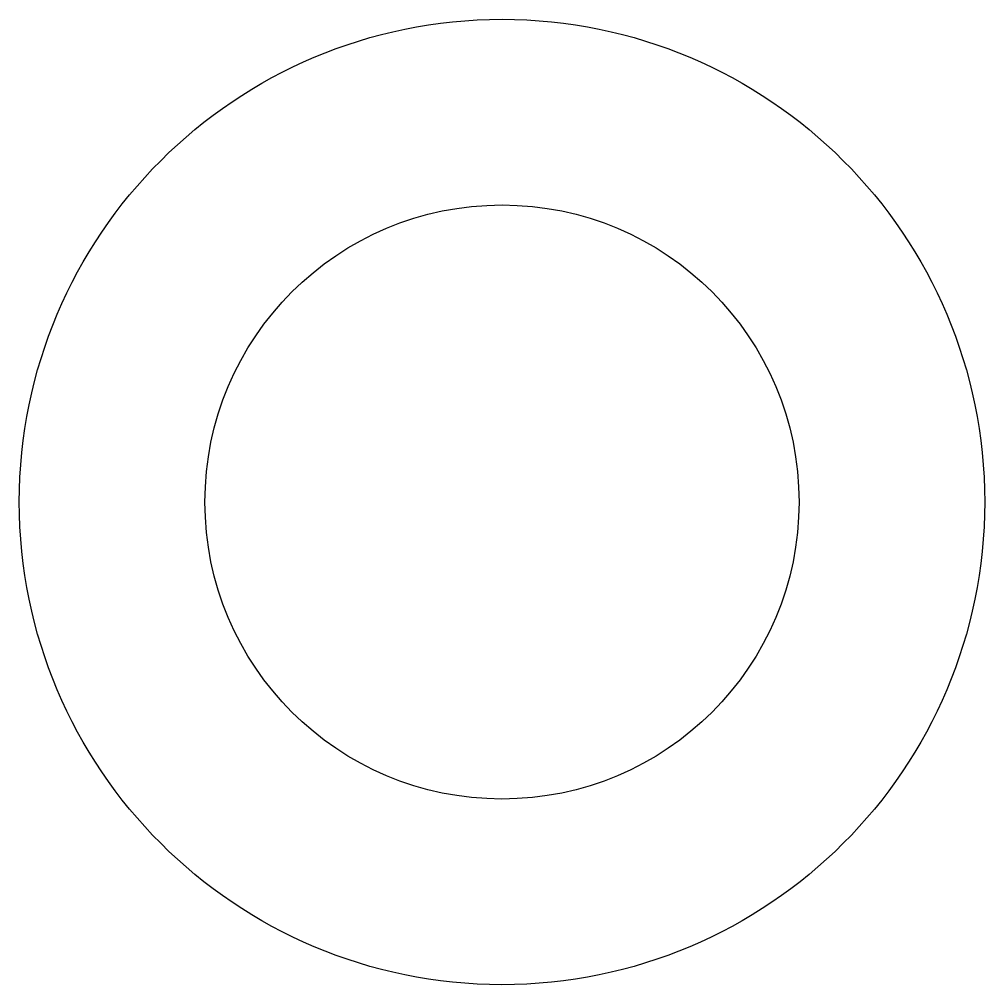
# Model space of a CAD drawing. Extents: x -1.3 to 1.3, y -1.3 to 1.3.
import ezdxf

# ---------------------------------------------------------------- set-up
doc = ezdxf.new("R2010")
doc.units = 0
doc.layers.get('0').update_dxf_attribs({"linetype": 'CONTINUOUS'})

msp = doc.modelspace()

# ---------------------------------------------------------------- linework, layer by layer
at = {"color": 0}
msp.add_line((0.8, 0), (0.8, 0), dxfattribs=at)
for radius in [1.3, 0.8]:
    msp.add_circle((0, 0), radius, dxfattribs=at)

doc.saveas('drawing.dxf')
